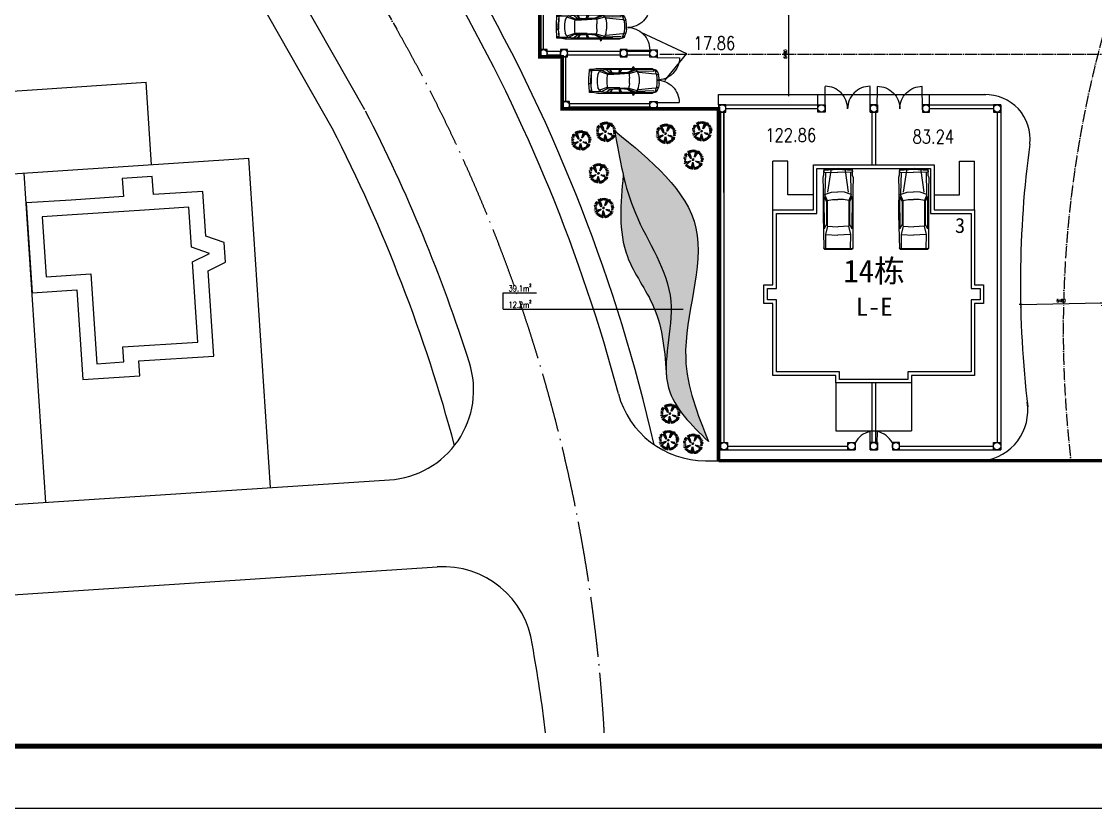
# Model space of a CAD drawing. Extents: x 1035948 to 1665131, y -158296 to 142149.
# Drawn here: x 1345155 to 1431022, y -158296 to -95343 of the extents above; entities that cross this region are included whole.
import ezdxf
from ezdxf.enums import TextEntityAlignment as Align

# ---------------------------------------------------------------- set-up
doc = ezdxf.new("R2010")
doc.units = 0
doc.header["$LTSCALE"] = 200
doc.header["$MEASUREMENT"] = 0
doc.linetypes.add('ACAD_ISO04W100', pattern=[30.5, 24, -3, 0.5, -3])
doc.layers.get('0').update_dxf_attribs({"linetype": 'CONTINUOUS'})
doc.layers.get('DEFPOINTS').update_dxf_attribs({"linetype": 'CONTINUOUS'})
for name, color, linetype in [('CH1', 7, 'CONTINUOUS'), ('CH3', 7, 'CONTINUOUS'), ('DL', 21, 'CONTINUOUS'), ('GHJZ', 7, 'CONTINUOUS'), ('LH', 62, 'CONTINUOUS'), ('LMLK', 123, 'CONTINUOUS'), ('PUB_TEXT', 7, 'CONTINUOUS'), ('TXT', 3, 'CONTINUOUS'), ('WINDOW', 2, 'CONTINUOUS'), ('WLL1', 7, 'CONTINUOUS'), ('X1', 3, 'CONTINUOUS'), ('ZXX', 6, 'ACAD_ISO04W100'), ('枸骨球', 7, 'CONTINUOUS'), ('紫鹃', 7, 'CONTINUOUS'), ('蜀桧柏', 7, 'CONTINUOUS'), ('铺地材料线', 5, 'CONTINUOUS'), ('院子', 140, 'CONTINUOUS')]:
    doc.layers.add(name, color=color, linetype=linetype)
doc.styles.add('_HZTXT', font='txt.shx', dxfattribs={"width": 0.8, "bigfont": 'hztxt.shx'})
doc.styles.add('DIM', font='txt')
doc.styles.add('DIM_FONT', font='SIMPLEX.shx', dxfattribs={"width": 0.8})
doc.styles.add('H1', font='SimSun.ttf')
doc.dimstyles.new('DIMN80', dxfattribs={"dimscale": 0.8, "dimtxt": 300, "dimasz": 1, "dimexe": 250, "dimexo": 300, "dimgap": 150, "dimtad": 1, "dimdec": 0, "dimzin": 0, "dimdsep": 46, "dimtxsty": 'DIM_FONT', "dimblk": '_DIMX', "dimcen": 0.09, "dimclrt": 7, "dimadec": 0, "dimazin": 0, "dimtfac": 1, "dimtdec": 0, "dimtix": 1, "dimtmove": 2, "dimatfit": 3, "dimldrblk": '_DIMX', "dimfxl": 0, "dimtolj": 1, "dimtzin": 0, "dimarcsym": 0})

# ---------------------------------------------------------------- blocks, each defined once
blk = doc.blocks.new('ZW11')
at = {"layer": '枸骨球', "color": 85, "linetype": 'Continuous'}
for points in [[(-1997, 327), (-1540, 199), (-1540, 171), (-1567, 171), (-1567, 144), (-1595, 144), (-1997, 327)], [(-1906, 656), (-1540, 537), (-1540, 473), (-1933, 537), (-1933, 601), (-1906, 656)], [(-1869, 995), (-1448, 812), (-1448, 720), (-1869, 995)], [(-1686, 1297), (-1320, 931), (-1384, 967), (-1723, 1178), (-1686, 1297)], [(-1567, 1452), (-1229, 1178), (-1229, 1150), (-1293, 1150), (-1567, 1452)], [(-1137, 1845), (-826, 1553), (-588, 1132), (-433, 675), (-378, 235), (-469, 235), (-826, 848), (-1146, 1333), (-991, 1242), (-799, 1059), (-625, 848), (-561, 693), (-533, 693), (-817, 1278), (-1137, 1845)], [(-954, 1937), (-625, 1544), (-680, 1571), (-991, 1909), (-954, 1937)], [(-652, 2065), (-588, 2065), (-442, 1608), (-497, 1635), (-652, 2065)], [(-351, 2120), (-222, 1699), (-286, 1699), (-286, 1727), (-314, 1727), (-351, 2120)], [(-131, 2184), (-76, 1727), (-76, 1699), (-104, 1699), (-131, 2184)], [(107, 263), (171, -48), (107, -167), (-58, -167), (-122, -76), (-85, 62), (6, 181), (107, 235), (107, 263)], [(52, 144), (52, 107), (-76, -167), (-76, -194), (52, -48), (52, 144)], [(143, 2184), (235, 2120), (263, 1727), (171, 1727), (143, 2184)], [(747, 2065), (775, 1781), (720, 1480), (555, 931), (537, 876), (720, 1086), (747, 1086), (381, 565), (354, 565), (354, 601), (327, 601), (546, 1315), (747, 2065)], [(418, 2184), (509, 1699), (445, 1699), (418, 2184)], [(1086, 1974), (1113, 1727), (1012, 1507), (875, 1297), (811, 1086), (747, 1086), (747, 1113), (958, 1525), (1086, 1974)], [(1333, 1882), (1424, 1882), (1241, 1388), (1150, 1388), (1177, 1480), (1333, 1882)], [(1543, 1662), (1607, 1571), (1360, 1297), (1360, 1269), (1296, 1269), (1296, 1360), (1543, 1662)], [(1790, 1388), (1845, 1297), (1543, 1059), (1543, 1086), (1516, 1086), (1543, 1150), (1790, 1388)], [(2028, 1113), (2064, 1022), (1699, 812), (1699, 903), (2028, 1113)], [(2119, 720), (2211, 720), (2211, 629), (1790, 537), (1790, 629), (2119, 720)], [(2001, 382), (2275, 354), (2275, 290), (2183, 290), (1881, 235), (1845, 263), (1817, 290), (1845, 354), (2001, 382)], [(1881, 144), (2275, 144), (2275, 53), (1881, 16), (1881, 53), (1845, 107), (1881, 144)], [(-1960, -39), (-1567, -76), (-1540, -76), (-1540, -130), (-1960, -39)], [(-1631, -350), (-1540, -350), (-1540, -441), (-1960, -496), (-1960, -441), (-1933, -441), (-1631, -377), (-1631, -350)], [(-469, -222), (-689, -496), (-1064, -798), (-1411, -1082), (-1521, -1210), (-1567, -1320), (-1595, -1292), (-1631, -1292), (-1595, -1228), (-680, -405), (-652, -377), (-1229, -570), (-1759, -881), (-1842, -899), (-1869, -899), (-1842, -835), (-1311, -496), (-1000, -368), (-716, -314), (-469, -222)], [(-1265, -1173), (-1229, -1265), (-1540, -1411), (-1503, -1320), (-1265, -1173)], [(-1110, -1228), (-1201, -1594), (-1293, -1594), (-1293, -1539), (-1265, -1539), (-1110, -1228)], [(-927, -1411), (-835, -1411), (-1018, -1750), (-1018, -1777), (-1046, -1750), (-1082, -1750), (-1082, -1722), (-927, -1411)], [(-716, -1503), (-625, -1503), (-744, -1960), (-808, -1960), (-808, -1932), (-835, -1932), (-716, -1503)], [(-469, -1567), (-442, -2051), (-533, -2051), (-533, -2024), (-561, -2024), (-469, -1567)], [(-12, -588), (226, -1430), (354, -1905), (473, -2115), (473, -2179), (445, -2179), (445, -2207), (418, -2207), (418, -2179), (381, -2179), (16, -899), (-12, -899), (-12, -926), (-94, -1219), (-131, -1530), (-131, -2179), (-168, -2179), (-168, -2143), (-250, -1768), (-213, -1356), (-12, -588)], [(564, -314), (994, -405), (1022, -405), (1022, -441), (784, -405), (784, -469), (811, -469), (967, -533), (967, -561), (903, -561), (564, -314)], [(601, -1686), (747, -2115), (720, -2115), (720, -2143), (656, -2143), (601, -1686)], [(839, -1594), (903, -1594), (994, -2051), (930, -2051), (930, -2024), (903, -2024), (839, -1594)], [(967, -561), (2092, -899), (2092, -926), (1488, -816), (1205, -716), (967, -561)], [(1022, -1503), (1241, -1905), (1177, -1868), (1150, -1868), (1022, -1503)], [(1058, -405), (1452, -469), (1452, -496), (1058, -405)], [(1205, -1384), (1479, -1631), (1479, -1686), (1388, -1686), (1205, -1384)], [(1360, -1228), (1699, -1539), (1634, -1539), (1634, -1567), (1607, -1539), (1360, -1228)], [(1452, -1082), (1845, -1292), (1845, -1356), (1424, -1109), (1452, -1082)], [(1543, -926), (1973, -1137), (1973, -1201), (1543, -926)], [(2211, -314), (2092, -387), (1946, -441), (1790, -469), (2211, -314)], [(2183, -103), (2001, -213), (1900, -240), (1845, -222), (1817, -167), (2028, -167), (2183, -103)]]:
    blk.add_lwpolyline(points, dxfattribs=at)
blk = doc.blocks.new('M_F33')
for p, q in [((-2070, 777), (-2082, 701)), ((-1434, 828), (-2070, 777)), ((-1955, 777), (-2070, 777)), ((-1955, 777), (-1955, 701)), ((-1942, 727), (-1955, 765)), ((-1294, 740), (-1942, 727)), ((-1942, 701), (-1942, 727)), ((-1624, 817), (-1625, 817)), ((-1523, 828), (-1624, 817)), ((-1523, 828), (805, 828)), ((-1409, 638), (-1294, 740)), ((-989, 777), (-1294, 740)), ((-861, 523), (-1294, 740)), ((-1078, 828), (-989, 777)), ((-989, 777), (-684, 534)), ((842, 777), (-989, 777)), ((-556, 543), (-722, 777)), ((-531, 543), (-687, 777)), ((-124, 548), (-48, 777)), ((76, 777), (-60, 548)), ((76, 777), (79, 828)), ((448, 571), (842, 777)), ((995, 752), (537, 574)), ((802, 888), (833, 982)), ((807, 802), (802, 888)), ((839, 778), (807, 802)), ((833, 982), (884, 934)), ((842, 777), (870, 820)), ((870, 820), (842, 776)), ((843, 777), (995, 752)), ((872, 776), (843, 777)), ((884, 934), (870, 820)), ((885, 820), (870, 820)), ((885, 820), (872, 776)), ((885, 820), (884, 934)), ((884, 828), (2114, 828)), ((995, 752), (1122, 828)), ((1631, 777), (995, 752)), ((995, 752), (1110, 663)), ((1631, 777), (2165, 752)), ((2088, 828), (2376, 740)), ((2141, 812), (2088, 828)), ((2114, 828), (2141, 812)), ((2376, 740), (2141, 812)), ((2376, 740), (2267, 752)), ((2317, 676), (2267, 752)), ((2427, 676), (2376, 740)), ((-2082, 701), (-2108, 193)), ((-2108, 193), (-1980, 193)), ((-2108, 193), (-2108, -163)), ((-1942, 701), (-2082, 701)), ((-1980, 193), (-1955, 701)), ((-1980, 193), (-1980, -163)), ((-1968, 447), (-1955, 447)), ((-1955, 447), (-1968, 193)), ((-1968, -163), (-1968, 193)), ((-1955, 447), (-1942, 701)), ((-1561, 193), (-1523, 447)), ((-1561, -163), (-1561, 193)), ((-1409, 638), (-1523, 447)), ((-887, 460), (-1409, 638)), ((-912, 193), (-900, 370)), ((-912, -163), (-912, 193)), ((-900, 370), (-887, 460)), ((-861, 523), (-887, 460)), ((-442, 472), (-887, 460)), ((-861, 523), (-442, 548)), ((-656, 536), (-556, 543)), ((-556, 543), (-531, 543)), ((-531, 543), (-442, 548)), ((-442, 548), (-60, 548)), ((-60, 472), (-442, 472)), ((257, 562), (-60, 548)), ((-60, 472), (257, 485)), ((537, 574), (257, 562)), ((448, 571), (257, 562)), ((562, 511), (257, 485)), ((537, 574), (448, 571)), ((537, 574), (562, 511)), ((1110, 663), (562, 511)), ((562, 511), (575, 370)), ((588, 193), (575, 370)), ((588, 193), (588, -163)), ((1110, 663), (1643, 701)), ((1110, 663), (1198, 447)), ((1198, 447), (1237, 193)), ((1200, 586), (2307, 468)), ((1237, -163), (1237, 193)), ((2216, 676), (1643, 701)), ((2427, 676), (2317, 676)), ((2317, 676), (2394, 447)), ((2516, 447), (2394, 447)), ((2419, 193), (2394, 447)), ((2419, -163), (2419, 193)), ((2427, 676), (2516, 447)), ((2567, 193), (2516, 447)), ((2567, 193), (2567, -163)), ((-2108, -163), (-2082, -672)), ((-2082, -672), (-2070, -748)), ((-1942, -672), (-2082, -672)), ((-1955, -672), (-1981, -163)), ((-1955, -418), (-1968, -163)), ((-1968, -418), (-1955, -418)), ((-1942, -672), (-1955, -418)), ((-1955, -672), (-1955, -748)), ((-1955, -736), (-1942, -697)), ((-1942, -672), (-1942, -697)), ((-1942, -697), (-1294, -710)), ((-1523, -418), (-1561, -163)), ((-1523, -418), (-1409, -608)), ((-887, -430), (-1409, -608)), ((-1294, -710), (-1409, -608)), ((-861, -494), (-1294, -710)), ((-1294, -710), (-989, -748)), ((-684, -505), (-989, -748)), ((-900, -341), (-912, -163)), ((-887, -430), (-900, -341)), ((-861, -494), (-887, -430)), ((-887, -430), (-442, -443)), ((-442, -519), (-861, -494)), ((-556, -514), (-722, -748)), ((-531, -514), (-687, -748)), ((-664, -506), (-556, -514)), ((-531, -514), (-556, -514)), ((-531, -514), (-442, -519)), ((-60, -443), (-442, -443)), ((-442, -519), (-60, -519)), ((-124, -519), (-48, -748)), ((257, -456), (-60, -443)), ((257, -532), (-60, -519)), ((-60, -519), (76, -748)), ((562, -481), (257, -456)), ((448, -542), (257, -532)), ((537, -545), (257, -532)), ((448, -542), (842, -748)), ((537, -545), (448, -542)), ((537, -545), (562, -481)), ((537, -545), (995, -723)), ((562, -481), (575, -341)), ((562, -481), (1110, -634)), ((575, -341), (588, -163)), ((1110, -634), (995, -723)), ((1110, -634), (1198, -418)), ((1110, -634), (1643, -672)), ((1198, -418), (1237, -163)), ((1660, -504), (1204, -557)), ((1643, -672), (2216, -646)), ((2311, -429), (1660, -504)), ((2376, -710), (2088, -799)), ((2317, -646), (2267, -723)), ((2267, -723), (2376, -710)), ((2394, -418), (2317, -646)), ((2317, -646), (2427, -646)), ((2376, -710), (2427, -646)), ((2394, -418), (2419, -163)), ((2394, -418), (2516, -418)), ((2427, -646), (2516, -418)), ((2567, -163), (2516, -418)), ((-1434, -799), (-2070, -748)), ((-1955, -748), (-2070, -748)), ((-1523, -799), (-1624, -788)), ((-1523, -799), (-1623, -788)), ((805, -799), (-1523, -799)), ((-1078, -799), (-989, -748)), ((842, -748), (-989, -748)), ((76, -748), (79, -799)), ((807, -772), (802, -858)), ((802, -858), (833, -953)), ((840, -749), (807, -772)), ((884, -905), (833, -953)), ((842, -747), (870, -791)), ((842, -748), (870, -791)), ((995, -723), (843, -748)), ((843, -748), (872, -747)), ((884, -905), (870, -791)), ((870, -791), (885, -791)), ((885, -791), (872, -747)), ((885, -791), (884, -905)), ((2114, -799), (884, -799)), ((1122, -799), (995, -723)), ((1631, -748), (995, -723)), ((2165, -723), (1631, -748)), ((2165, -723), (2267, -723))]:
    blk.add_line(p, q)
at = {"width": 0.8, "flags": 9}
for tag in ['XSIZE', 'YSIZE']:
    blk.add_attdef(tag, (0, 0), '', height=0.5, dxfattribs=at)
blk = doc.blocks.new('_DIMX')
blk.add_line((-150, 0), (150, 0))
at = {"const_width": 50}
blk.add_lwpolyline([(-70, -70), (70, 70)], dxfattribs=at)
blk = doc.blocks.new('*D539')
at = {"layer": 'DEFPOINTS', "color": 0}
for p in [(1405326, -94714), (1405326, -101194), (1406474, -101194)]:
    blk.add_point(p, dxfattribs=at)
at = {"layer": 'WLL1', "color": 0, "lineweight": -2}
for p, q in [((1405566, -94714), (1406674, -94714)), ((1406474, -94715), (1406474, -101193)), ((1405566, -101194), (1406674, -101194))]:
    blk.add_line(p, q, dxfattribs=at)
at = {"layer": 'WLL1', "color": 0, "lineweight": -2, "xscale": 0.8, "yscale": 0.8, "zscale": 0.8}
for p, rotation in [((1406474, -94714), 90), ((1406474, -101194), 270)]:
    blk.add_blockref('_DIMX', p, dxfattribs=dict(at, rotation=rotation))
at = {"layer": 'WLL1', "color": 7, "insert": (1406234, -97954), "char_height": 240, "attachment_point": 5, "rotation": 90, "style": 'DIM_FONT'}
blk.add_mtext('\\A1;6480', dxfattribs=at)
blk = doc.blocks.new('M_A3PTU')
for p, q in [((-0.5, 0), (-0.499, -0.498)), ((0.5, 0), (0.499, -0.498))]:
    blk.add_line(p, q)
for centre, start, end in [((-0.498, -0.001), 269.885, 0.0763), ((0.498, -0.001), 179.9237, 270.115)]:
    blk.add_arc(centre, 0.498, start, end)
blk = doc.blocks.new('*D540')
at = {"layer": 'DEFPOINTS', "color": 0}
for p in [(1425035, -117975), (1431514, -117846), (1431514, -117846)]:
    blk.add_point(p, dxfattribs=at)
at = {"layer": 'WLL1', "color": 0, "lineweight": -2}
for p, q in [((1425036, -117975), (1431513, -117846)), ((1425040, -118215), (1425039, -118175)), ((1431519, -118086), (1431518, -118046))]:
    blk.add_line(p, q, dxfattribs=at)
at = {"layer": 'WLL1', "color": 0, "lineweight": -2, "xscale": 0.8, "yscale": 0.8, "zscale": 0.8}
for p, rotation in [((1425035, -117975), 181.1434374870527), ((1431514, -117846), 1.143437487052672)]:
    blk.add_blockref('_DIMX', p, dxfattribs=dict(at, rotation=rotation))
at = {"layer": 'WLL1', "color": 7, "insert": (1428270, -117670), "char_height": 240, "attachment_point": 5, "rotation": 1.14344, "style": 'DIM_FONT'}
blk.add_mtext('\\A1;6480', dxfattribs=at)
blk = doc.blocks.new('M_F31')
for p, q in [((17, 943), (-81, -40)), ((62, 933), (0, 0)), ((17, 943), (167, 969)), ((62, 933), (397, 951)), ((167, 969), (187, 944)), ((209, 942), (187, -4)), ((205, 831), (1645, 862)), ((397, 951), (544, 1005)), ((544, 1005), (863, 1010)), ((863, 1010), (1071, 978)), ((1071, 978), (3045, 992)), ((1685, 895), (1534, 426)), ((1685, 895), (2090, 713)), ((1813, 931), (2142, 758)), ((1813, 931), (3975, 914)), ((2142, 758), (3656, 758)), ((3045, 992), (5289, 933)), ((3656, 758), (3975, 914)), ((3800, 698), (4344, 832)), ((4344, 832), (4396, -6)), ((4344, 832), (5286, 817)), ((5291, 884), (5291, -942)), ((5338, 883), (5338, -942)), ((0, 0), (62, -942)), ((80, 469), (1520, 684)), ((1534, 426), (1501, -3)), ((2023, 359), (2010, -4)), ((2090, 713), (2023, 359)), ((2090, 713), (3799, 713)), ((3799, 713), (3842, 9)), ((-81, -40), (17, -952)), ((80, -478), (1520, -693)), ((209, -951), (187, -5)), ((1534, -434), (1501, -5)), ((1676, -877), (1534, -434)), ((2023, -368), (2010, -5)), ((2090, -722), (2023, -368)), ((3799, -722), (3842, -18)), ((3800, -707), (4344, -841)), ((4344, -841), (4396, -3)), ((17, -952), (167, -978)), ((62, -942), (397, -960)), ((167, -978), (187, -953)), ((205, -840), (1645, -871)), ((397, -960), (544, -1014)), ((544, -1014), (863, -1018)), ((863, -1018), (1071, -987)), ((1071, -987), (3045, -1000)), ((1710, -892), (2090, -722)), ((1813, -940), (2142, -767)), ((1813, -940), (3975, -923)), ((2090, -722), (3799, -722)), ((2142, -767), (3656, -767)), ((3045, -1000), (5288, -992)), ((3656, -767), (3975, -923)), ((4344, -841), (5286, -826))]:
    blk.add_line(p, q)
for centre, radius, start, end in [((1700, 861), 25, 65.79607, 162.25706), ((5241, 884), 50, 0, 88.50824), ((5288, 883), 50, 0, 88.50824), ((200, -4), 12.5, 178.70043, 181.29957), ((1514, -4), 12.5, 175.58552, 184.41448), ((2022, -4), 12.5, 177.99104, 182.00896), ((1700, -870), 25, 197.74294, 294.20393), ((1828, -904), 12.5, 116.93818, 269.53004), ((5241, -942), 50, 270.21416, 0), ((5288, -942), 50, 270.21416, 360)]:
    blk.add_arc(centre, radius, start, end)
at = {"linetype": 'Continuous', "style": 'DIM', "flags": 9}
for tag in ['XSIZE', 'YSIZE']:
    blk.add_attdef(tag, (0, 0), '', height=0.5, dxfattribs=at)

msp = doc.modelspace()

# ---------------------------------------------------------------- hatches: boundary and pattern name
at = {"layer": '紫鹃', "ltscale": 20}
h = msp.add_hatch(dxfattribs=at)
h.set_pattern_fill('HEX', color=41, scale=720, style=0)
h.set_pattern_definition([(0, (782136.68, -56674.83), (0, 155.884573), [90, -180]), (120, (782136.68, -56674.83), (-135, -77.942286), [90, -180]), (60, (782226.68, -56674.83), (-135, 77.942286), [90, -180])])
edge = h.paths.add_edge_path()
edge.add_spline(control_points=[(1400085.13165, -128948.5806), (1399214.0457, -126770.36135), (1397026.96162, -121301.38483), (1401393.11278, -111293.10079), (1395491.30497, -106469.34069), (1392587.18853, -104095.70171)], knot_values=[0, 0, 0, 0, 5763.5274615782, 14470.809793564, 22906.2885575091, 22906.2885575091, 22906.2885575091, 22906.2885575091], degree=3, periodic=0)
edge.add_spline(control_points=[(1392587.18853, -104095.70171), (1392967.46028, -106333.7454), (1393773.06851, -111075.05587), (1398331.07567, -117207.19944), (1395552.03085, -124531.76885), (1398710.22683, -127608.94665), (1400085.13165, -128948.5806)], knot_values=[0, 0, 0, 0, 5651.2213446237, 11972.1500976007, 17760.9791508384, 22224.1252020623, 22224.1252020623, 22224.1252020623, 22224.1252020623], degree=3, periodic=0)
at = {"layer": '蜀桧柏', "ltscale": 20}
h = msp.add_hatch(dxfattribs=at)
h.set_pattern_fill('CROSS', color=60, scale=576, style=0)
h.set_pattern_definition([(0, (782136.68, -56674.83), (144, 144), [72, -216]), (90, (782172.68, -56710.83), (-144, 144), [72, -216])])
edge = h.paths.add_edge_path()
edge.add_spline(control_points=[(1396704.12003, -123475.00004), (1396613.45423, -121641.55695), (1398062.09783, -116845.32841), (1394540.47189, -112107.48682), (1393511.31385, -108664.3179), (1393265.67316, -107628.37444)], knot_values=[2990.305815788, 2990.305815788, 2990.305815788, 2990.305815788, 7731.0211567152, 14051.9499096922, 16712.8654385279, 16712.8654385279, 16712.8654385279, 16712.8654385279], degree=3, periodic=0)
edge.add_spline(control_points=[(1393265.67316, -107628.37444), (1393054.79356, -109891.32249), (1392697.30847, -113727.49354), (1396272.1657, -118280.41787), (1396570.47497, -121639.24933), (1396704.12003, -123475.00004)], knot_values=[0, 0, 0, 0, 5438.6143311978, 9219.5907156727, 13725.7959696081, 13725.7959696081, 13725.7959696081, 13725.7959696081], degree=3, periodic=0)

# ---------------------------------------------------------------- linework, layer by layer
at = {"color": 7, "linetype": 'ByBlock'}
for p, q in [((1394672.83791, -96198.32815), (1398327.5613, -97914.51062)), ((1398327.5613, -97914.51062), (1396572.20891, -100057.48033))]:
    msp.add_line(p, q, dxfattribs=at)
for p, q in [((1383652.36318, -117046.19837, 27056.10778), (1386318.01639, -117046.19837, 27056.10778)), ((1383652.36318, -118354.83833, 27056.10778), (1383652.36318, -117046.19837, 27056.10778)), ((1383652.36318, -118354.83833, 27056.10778), (1386318.01639, -118354.83833, 27056.10778))]:
    msp.add_line(p, q)
msp.add_lwpolyline([(1262027.16905, 133703.72674), (1536194.78498, 133703.72674), (1536194.78498, -153296.27326), (1262027.16905, -153296.27326)], close=True)
for points in [[(1392587.18853, -104095.70171, -27056.10778), (1394233.07815, -110674.40395, -27056.10778), (1397067.66678, -117709.96146, -27056.10778), (1396884.79052, -124654.1487, -27056.10778), (1400085.13165, -128948.5806, -27056.10778)], [(1392587.18853, -104095.70171, -27056.10778), (1399079.3089, -111862.22525, -27056.10778), (1398256.36577, -122278.50611, -27056.10778), (1400085.13165, -128948.5806, -27056.10778)], [(1392587.18853, -104095.70171, -27056.10778), (1394233.07815, -110674.40395, -27056.10778), (1397067.66678, -117709.96146, -27056.10778), (1396884.79052, -124654.1487, -27056.10778), (1400085.13165, -128948.5806, -27056.10778)], [(1392587.18853, -104095.70171, -27056.10778), (1399079.3089, -111862.22525, -27056.10778), (1398256.36577, -122278.50611, -27056.10778), (1400085.13165, -128948.5806, -27056.10778)], [(1393265.67316, -107628.37444, -27056.10778), (1393593.00791, -114146.49757, -27056.10778), (1395696.09153, -118166.81671, -27056.10778), (1396725.91167, -123776.74121, -27056.10778)], [(1393265.67316, -107628.37444, -27056.10778), (1393593.00791, -114146.49757, -27056.10778), (1395696.09153, -118166.81671, -27056.10778), (1396725.91167, -123776.74121, -27056.10778)]]:
    msp.add_spline(points, degree=3)
at = {"layer": 'CH1'}
for p, q in [((1406426.90889, -106509.89817, -27056.10778), (1405226.90889, -106509.89817, -27056.10778)), ((1405226.90889, -110409.89817, -27056.10778), (1405226.90889, -106509.89817, -27056.10778)), ((1406426.90889, -109202.69817, -27056.10778), (1406426.90889, -106509.89817, -27056.10778)), ((1420154.90889, -106509.89817, -27056.10778), (1421354.90889, -106509.89817, -27056.10778)), ((1420154.90889, -109202.69817, -27056.10778), (1420154.90889, -106509.89817, -27056.10778)), ((1421354.90889, -110409.89817, -27056.10778), (1421354.90889, -106509.89817, -27056.10778)), ((1406426.90889, -109202.69817, -27056.10778), (1406434.10889, -109209.89817, -27056.10778)), ((1408466.90889, -109209.89817, -27056.10778), (1406434.10889, -109209.89817, -27056.10778)), ((1418114.90889, -109209.89817, -27056.10778), (1420147.70889, -109209.89817, -27056.10778)), ((1420154.90889, -109202.69817, -27056.10778), (1420147.70889, -109209.89817, -27056.10778)), ((1410266.90889, -124257.89817, -27056.10778), (1410266.90889, -128073.89817, -27056.10778)), ((1416314.90889, -124257.89817, -27056.10778), (1416314.90889, -128073.89817, -27056.10778)), ((1410266.90889, -128073.89817, -27056.10778), (1416314.90889, -128073.89817, -27056.10778)), ((1421889.30999, -130473.89817), (1422050.90889, -130473.89817))]:
    msp.add_line(p, q, dxfattribs=at)
msp.add_lwpolyline([(1262027.16905, 133703.72674), (1536194.78498, 133703.72674), (1536194.78498, -153296.27326), (1262027.16905, -153296.27326)], close=True, dxfattribs=at)
at = {"layer": 'CH3'}
for p, q in [((1386602.91474, -94041.89817, 27056.10778), (1386602.91474, -98169.89817)), ((1386602.91474, -98169.89817), (1388379.59678, -98169.89817, 2394.27599)), ((1388379.59678, -98169.89817, 2394.27599), (1388379.59678, -102326.37434)), ((1388379.59678, -102326.37434), (1400882.90889, -102326.37434)), ((1400882.90889, -102326.37434), (1400882.90889, -130473.89817))]:
    msp.add_line(p, q, dxfattribs=at)
at = {"layer": 'CH3', "const_width": 288, "elevation": -18083.76634}
msp.add_lwpolyline([(1357181.6495, -27904.98279), (1368506.90889, -27904.98279), (1368506.90889, -58497.89817), (1376786.78261, -58497.89817), (1376786.78261, -63009.89817), (1385426.90889, -63009.89817), (1385426.90889, -94041.89817), (1386602.91474, -94041.89817), (1386602.91474, -98169.89817), (1388379.59678, -98169.89817), (1388379.59678, -102326.37434), (1400882.90889, -102326.37434), (1400882.90889, -130473.89817)], dxfattribs=at)
at = {"layer": 'DL'}
for p, q in [((1369998.10937, -103882.51701), (1340506.41709, -52057.31628)), ((1372605.49403, -102398.7565), (1343773.53151, -51732.88659)), ((1262027.16905, -106312.79371), (1355117.78853, -100210.8284)), ((1355549.48326, -106796.69506), (1355117.78853, -100210.8284)), ((1400882.90889, -101193.89817), (1402611.62695, -101193.89817)), ((1400882.90889, -102009.89817), (1400882.90889, -101193.89817)), ((1402611.62695, -101193.89817), (1408827.76176, -101193.89817)), ((1408827.76176, -101193.89817), (1422253.16145, -101193.89817)), ((1408827.76176, -102009.89817), (1408827.76176, -101193.89817)), ((1417754.05602, -102009.89817), (1417754.05602, -101193.89817)), ((1395962.91985, -102297.874), (1400882.90889, -102297.874)), ((1262027.16905, -112926.95738), (1363332.78022, -106286.51038)), ((1365059.55915, -132629.97701), (1363332.78022, -106286.51038)), ((1347098.10462, -133807.32628), (1345371.3257, -107463.85964)), ((1399833.55191, -130473.89817), (1402611.62695, -130473.89817)), ((1404051.62695, -130473.89817), (1410266.90889, -130473.89817)), ((1416314.90889, -130473.89817), (1418450.90889, -130473.89817)), ((1262027.16905, -139383.61206), (1374577.99922, -132006.05603)), ((1262027.16905, -146599.06334), (1378393.377, -138971.41441))]:
    msp.add_line(p, q, dxfattribs=at)
for centre, radius, start, end in [((1263556.30453, -159461.0761), 135600, 12.89772851, 29.6425094756), ((1263556.30453, -159461.0761), 133800, 14.871178951, 29.6425094756), ((1422237.31265, -104741.76473), 3549.31926, 353.495185984, 91.6393363398), ((1256277.74246, -162293.18456), 130844.15486, 17.6415416988, 27.1865818722), ((1256277.74246, -162293.18456), 127844.15486, 14.9762324221, 27.1865818722), ((1508910.75651, -116300.8662), 83892.18177, 172.3574620184, 186.7531340014), ((1374107.05951, -124821.47422), 7200, 273.7502964661, 17.6415416988), ((1399833.55191, -123273.89817), 7200, 194.8711789508, 270), ((1399833.55191, -123273.89817), 7200, 194.8711789508, 270), ((1421557.47389, -126450.87222), 4053.17356, 276.9925570595, 9.2236957418), ((1378864.3167, -146155.99622), 7200, 7.4992463857, 93.7502964661), ((1260165.09532, -167777.70909), 127844.15486, 6.9827276326, 10.1645556636)]:
    msp.add_arc(centre, radius, start, end, dxfattribs=at)
at = {"layer": 'GHJZ'}
for p, q in [((1355612.27522, -107754.6393), (1353217.41462, -107911.6192)), ((1353217.41462, -107911.6192), (1353311.60256, -109348.53556)), ((1355706.46317, -109191.55566), (1355612.27522, -107754.6393)), ((1359657.98316, -108932.53882), (1355706.46317, -109191.55566)), ((1359893.45301, -112524.82973), (1359657.98316, -108932.53882)), ((1349120.59651, -109623.25039), (1345528.3056, -109858.72024)), ((1345528.3056, -109858.72024), (1345999.24531, -117043.30205)), ((1353311.60256, -109348.53556), (1349120.59651, -109623.25039)), ((1354587.52281, -110467.47591), (1349199.08646, -110820.68069)), ((1358539.04281, -110208.45908), (1354587.52281, -110467.47591)), ((1354587.52281, -110467.47591), (1354587.52281, -110467.47591)), ((1358748.34935, -113401.60655), (1358539.04281, -110208.45908)), ((1349199.08646, -110820.68069), (1346804.22585, -110977.6606)), ((1346804.22585, -110977.6606), (1347118.18566, -115767.3818)), ((1361369.61435, -113029.35694), (1359893.45301, -112524.82973)), ((1361471.65129, -114586.01633), (1361369.61435, -113029.35694)), ((1360175.30531, -113889.31618), (1358748.34935, -113401.60655)), ((1358824.22297, -114559.12251), (1360175.30531, -113889.31618)), ((1359245.45237, -120985.33179), (1358824.22297, -114559.12251)), ((1360073.9799, -115278.91942), (1361471.65129, -114586.01633)), ((1347118.18566, -115767.3818), (1350710.47656, -115531.91195)), ((1350710.47656, -115531.91195), (1351181.41627, -122716.49376)), ((1360521.37262, -122104.27214), (1360073.9799, -115278.91942)), ((1345999.24531, -117043.30205), (1349591.53621, -116807.8322)), ((1349591.53621, -116807.8322), (1350062.47592, -123992.41401)), ((1353258.30086, -121377.78155), (1359245.45237, -120985.33179)), ((1353336.79081, -122575.21185), (1353258.30086, -121377.78155)), ((1351181.41627, -122716.49376), (1353336.79081, -122575.21185)), ((1354534.22111, -122496.7219), (1360521.37262, -122104.27214)), ((1354612.71106, -123694.1522), (1354534.22111, -122496.7219)), ((1350062.47592, -123992.41401), (1354612.71106, -123694.1522))]:
    msp.add_line(p, q, dxfattribs=at)
at = {"layer": 'LH'}
for points in [[(1387178.91474, -98169.89817), (1387178.91474, -97593.89817), (1386602.91474, -97593.89817), (1386602.91474, -98169.89817)], [(1387178.91474, -98169.89817), (1387178.91474, -97593.89817), (1386602.91474, -97593.89817), (1386602.91474, -98169.89817)], [(1388811.59678, -98169.89817), (1388811.59678, -97593.89817), (1388235.59678, -97593.89817), (1388235.59678, -98169.89817)], [(1388811.59678, -98169.89817), (1388811.59678, -97593.89817), (1388235.59678, -97593.89817), (1388235.59678, -98169.89817)], [(1393586.91474, -98169.88161), (1393586.91474, -97593.88161), (1393010.91474, -97593.88161), (1393010.91474, -98169.88161)], [(1393586.91474, -98169.88161), (1393586.91474, -97593.88161), (1393010.91474, -97593.88161), (1393010.91474, -98169.88161)], [(1395387.58686, -98198.37583), (1395387.58686, -97622.37583), (1395963.58686, -97622.37583), (1395963.58686, -98198.37583)], [(1388955.59712, -102326.37434), (1388955.59712, -101750.37434), (1388379.59712, -101750.37434), (1388379.59712, -102326.37434)], [(1388955.59712, -102326.37434), (1388955.59712, -101750.37434), (1388379.59712, -101750.37434), (1388379.59712, -102326.37434)], [(1395387.59712, -102326.37434), (1395387.59712, -101750.37434), (1395963.59712, -101750.37434), (1395963.59712, -102326.37434)], [(1395387.59712, -102326.37434), (1395387.59712, -101750.37434), (1395963.59712, -101750.37434), (1395963.59712, -102326.37434)], [(1400882.90889, -102585.89817), (1401458.90889, -102585.89817), (1401458.90889, -102009.89817), (1400882.90889, -102009.89817)], [(1409403.76176, -102585.89817), (1408827.76176, -102585.89817), (1408827.76176, -102009.89817), (1409403.76176, -102009.89817)], [(1413578.90889, -102009.89817), (1413002.90889, -102009.89817), (1413002.90889, -102585.89817), (1413578.90889, -102585.89817)], [(1413578.90889, -102585.89817), (1413002.90889, -102585.89817), (1413002.90889, -102009.89817), (1413578.90889, -102009.89817)], [(1413578.90889, -102585.89817), (1413002.90889, -102585.89817), (1413002.90889, -102009.89817), (1413578.90889, -102009.89817)], [(1413002.90889, -102585.89817), (1413578.90889, -102585.89817), (1413578.90889, -102009.89817), (1413002.90889, -102009.89817)], [(1413002.90889, -102585.89817), (1413578.90889, -102585.89817), (1413578.90889, -102009.89817), (1413002.90889, -102009.89817)], [(1417178.05602, -102585.89817), (1417754.05602, -102585.89817), (1417754.05602, -102009.89817), (1417178.05602, -102009.89817)], [(1423442.90889, -102009.89817), (1422866.90889, -102009.89817), (1422866.90889, -102585.89817), (1423442.90889, -102585.89817)], [(1401602.90889, -129597.89817), (1401026.90889, -129597.89817), (1401026.90889, -129021.89817), (1401602.90889, -129021.89817)], [(1411226.78261, -129021.89817), (1411802.78261, -129021.89817), (1411802.78261, -129597.89817), (1411226.78261, -129597.89817)], [(1413578.90889, -129597.89817), (1413002.90889, -129597.89817), (1413002.90889, -129021.89817), (1413578.90889, -129021.89817)], [(1413002.90889, -129597.89817), (1413578.90889, -129597.89817), (1413578.90889, -129021.89817), (1413002.90889, -129021.89817)], [(1413578.90889, -129021.89817), (1413002.90889, -129021.89817), (1413002.90889, -129597.89817), (1413578.90889, -129597.89817)], [(1413002.90889, -129021.89817), (1413578.90889, -129021.89817), (1413578.90889, -129597.89817), (1413002.90889, -129597.89817)], [(1413002.90889, -129021.89817), (1413578.90889, -129021.89817), (1413578.90889, -129597.89817), (1413002.90889, -129597.89817)], [(1413578.90889, -129021.89817), (1413002.90889, -129021.89817), (1413002.90889, -129597.89817), (1413578.90889, -129597.89817)], [(1413002.90889, -129021.89817), (1413578.90889, -129021.89817), (1413578.90889, -129597.89817), (1413002.90889, -129597.89817)], [(1413578.90889, -129021.89817), (1413002.90889, -129021.89817), (1413002.90889, -129597.89817), (1413578.90889, -129597.89817)], [(1413578.90889, -129021.89817), (1413002.90889, -129021.89817), (1413002.90889, -129597.89817), (1413578.90889, -129597.89817)], [(1413002.90889, -129021.89817), (1413578.90889, -129021.89817), (1413578.90889, -129597.89817), (1413002.90889, -129597.89817)], [(1415355.03517, -129021.89817), (1414779.03517, -129021.89817), (1414779.03517, -129597.89817), (1415355.03517, -129597.89817)], [(1423442.90889, -129597.89817), (1422866.90889, -129597.89817), (1422866.90889, -129021.89817), (1423442.90889, -129021.89817)]]:
    msp.add_lwpolyline(points, close=True, dxfattribs=at)
msp.add_lwpolyline([(1395387.58686, -97766.37583), (1395387.58686, -97622.37583), (1395963.58686, -97622.37583), (1395963.58686, -98198.37583), (1395387.58686, -98198.37583), (1395387.58686, -97910.37583)], dxfattribs=at)
for centre in [(1386890.91474, -97881.89817), (1386890.91474, -97881.89817), (1388523.59678, -97881.89817), (1393298.91474, -97881.88161), (1393298.91474, -97881.88161), (1395675.58686, -97910.37583), (1388667.59712, -102038.37434), (1388667.59712, -102038.37434), (1395675.59712, -102038.37434), (1395675.59712, -102038.37434), (1401170.90889, -102297.89817), (1409115.76176, -102297.89817), (1413290.90889, -102297.89817), (1413290.90889, -102297.89817), (1413290.90889, -102297.89817), (1413290.90889, -102297.89817), (1413290.90889, -102297.89817), (1417466.05602, -102297.89817), (1423154.90889, -102297.89817), (1401314.90889, -129309.89817), (1411514.78261, -129309.89817), (1413290.90889, -129309.89817), (1413290.90889, -129309.89817), (1413290.90889, -129309.89817), (1413290.90889, -129309.89817), (1413290.90889, -129309.89817), (1413290.90889, -129309.89817), (1413290.90889, -129309.89817), (1413290.90889, -129309.89817), (1413290.90889, -129309.89817), (1413290.90889, -129309.89817), (1415067.03517, -129309.89817), (1423154.90889, -129309.89817)]:
    msp.add_circle(centre, 288, dxfattribs=at)
msp.add_arc((1388523.59678, -97881.89817), 288, 239.9999986611, 179.9999999983, dxfattribs=at)
at = {"layer": 'LMLK', "elevation": -27056.10778}
for points in [[(1405226.90889, -117897.89817), (1404506.90889, -117897.89817), (1404506.90889, -116409.89817), (1405226.90889, -116409.89817), (1405226.90889, -110409.89817), (1408466.90889, -110409.89817), (1408466.90889, -106809.89817), (1418114.90889, -106809.89817), (1418114.90889, -110409.89817), (1421354.90889, -110409.89817), (1421354.90889, -116409.89817), (1422074.90889, -116409.89817), (1422074.90889, -117897.89817), (1421354.90889, -117897.89817), (1421354.90889, -123657.89817), (1416314.90889, -123657.89817), (1416314.90889, -124257.89817), (1410266.90889, -124257.89817), (1410266.90889, -123657.89817), (1405226.90889, -123657.89817)], [(1405514.90889, -117609.89817), (1404794.90889, -117609.89817), (1404794.90889, -116697.89817), (1405514.90889, -116697.89817), (1405514.90889, -110697.89817), (1408754.90889, -110697.89817), (1408754.90889, -107097.89817), (1417826.90889, -107097.89817), (1417826.90889, -110697.89817), (1421066.90889, -110697.89817), (1421066.90889, -116697.89817), (1421786.90889, -116697.89817), (1421786.90889, -117609.89817), (1421066.90889, -117609.89817), (1421066.90889, -123369.89817), (1416026.90889, -123369.89817), (1416026.90889, -123969.89817), (1410554.90889, -123969.89817), (1410554.90889, -123369.89817), (1405514.90889, -123369.89817)]]:
    msp.add_lwpolyline(points, close=True, dxfattribs=at)
at = {"layer": 'PUB_TEXT'}
msp.add_line((1383652.36318, -118354.83833, 27056.10778), (1398057.24461, -118354.83833, 27056.10778), dxfattribs=at)
at = {"layer": 'TXT', "ltscale": 20, "const_width": 288, "elevation": -18083.76634}
msp.add_lwpolyline([(1400882.90889, -130473.89817), (1434938.01256, -130473.89817)], dxfattribs=at)
at = {"layer": 'WINDOW'}
for p, q in [((1413001.64604, -129048.837, -0.05647), (1412998.9904, -128152.09777, -0.05647)), ((1413577.64605, -129048.837, -0.05647), (1413580.30169, -128152.09777, -0.05647))]:
    msp.add_line(p, q, dxfattribs=at)
for centre, start, end in [((1413319.17139, -129827.55244, -0.05647), 100.8188373982, 152.8373899697), ((1413260.1207, -129827.55244, -0.05647), 27.1626100303, 79.1811626018)]:
    msp.add_arc(centre, 1705.77379, start, end, dxfattribs=at)
at = {"layer": 'X1'}
msp.add_lwpolyline([(1244631.48832, 138703.72674), (1665131.48832, 138703.72674), (1665131.48832, -158296.27326), (1244631.48832, -158296.27326)], close=True, dxfattribs=at)
at = {"layer": 'X1', "const_width": 400}
msp.add_lwpolyline([(1257131.48832, 133703.72674), (1257131.48832, -153296.27326), (1660131.48832, -153296.27326), (1660131.48832, 133703.72674), (1257131.48832, 133703.72674)], dxfattribs=at)
at = {"layer": 'ZXX', "ltscale": 0.2}
for p, q in [((1262027.16905, 102836.67539), (1375152.36795, -95956.12646)), ((1396202.78261, -97953.89817), (1469135.78294, -97953.89817))]:
    msp.add_line(p, q, dxfattribs=at)
msp.add_arc((1517680.85303, -120026.51086), 89238.63689, 130.2594920731, 186.7231762154, dxfattribs=at)
at = {"layer": 'ZXX'}
msp.add_arc((1263556.30453, -159461.0761), 128400, 3.2258843376, 29.6425094756, dxfattribs=at)
msp.add_arc((1263556.30453, -159461.0761), 128400, 3.2258843376, 29.6425094756, dxfattribs=at)
at = {"layer": '铺地材料线'}
msp.add_line((1402618.82695, -130473.89817), (1528442.90889, -130473.89817, -27056.10778), dxfattribs=at)
at = {"layer": '院子'}
for p, q in [((1386602.91474, -98025.89817, 27056.10778), (1386602.91474, -94041.89817, 27056.10778)), ((1386890.91474, -97593.89817), (1386890.91474, -94041.89817, 27056.10778)), ((1388235.59678, -97737.89545), (1387178.914, -97737.89817)), ((1388235.59675, -97733.70543, -2588.08461), (1388235.59675, -97733.68126, -2588.22802)), ((1393010.91474, -97737.88161), (1388810.91951, -97737.89242)), ((1395386.90958, -97737.87549), (1393586.91474, -97737.88012)), ((1388235.59678, -98025.89545), (1387178.91474, -98025.89817)), ((1388379.59712, -102326.37434, 27056.10778), (1388379.59678, -98169.89817, 2394.27599)), ((1388667.59712, -101750.37434, 27056.10778), (1388667.59579, -98169.89817, 2740.44049)), ((1393010.91474, -98025.88161), (1388810.91951, -98025.89242)), ((1395386.91985, -98025.87549), (1393586.91474, -98025.88012)), ((1388955.59712, -101894.37434), (1395387.59712, -101894.37434)), ((1388955.59712, -101894.37434), (1395387.59712, -101894.37434)), ((1400882.90889, -102009.89817), (1409403.76176, -102009.89817)), ((1413002.90889, -102009.89817), (1413578.90889, -102009.89817)), ((1417178.05602, -102009.89817), (1423442.90889, -102009.89817)), ((1423442.90889, -102009.89817), (1423442.90889, -129417.89817)), ((1388955.59712, -102182.37434), (1395387.59712, -102182.37434)), ((1401026.90889, -109017.89817), (1401026.90889, -102585.89817)), ((1401026.90889, -102585.89817), (1401026.90889, -109017.89817)), ((1401314.90889, -109017.89817), (1401314.90889, -102585.89817)), ((1401314.90889, -102585.89817), (1401314.90889, -109017.89817)), ((1401458.90889, -102297.89817), (1407890.90889, -102297.89817)), ((1407890.90889, -102297.89817), (1408827.76176, -102297.89817)), ((1413146.90889, -102585.89817), (1413146.90889, -106809.89817)), ((1413434.90889, -102585.89817), (1413434.90889, -106809.89817)), ((1417754.05602, -102297.89817), (1418114.90889, -102297.89817)), ((1418114.90889, -102297.89817), (1422866.90889, -102297.89817)), ((1423154.90889, -102585.89817), (1423154.90889, -129021.89817)), ((1401026.90889, -109017.89817), (1401026.90889, -129417.89817)), ((1401314.90889, -109017.89817), (1401314.90889, -129021.89817)), ((1413146.90889, -124257.89817), (1413146.90889, -129021.89817)), ((1413434.90889, -124257.89817), (1413434.90889, -129021.89817)), ((1401026.90889, -129597.89817), (1411802.78261, -129597.89817)), ((1401602.90889, -129309.89817), (1409690.90889, -129309.89817)), ((1409690.90889, -129309.89817), (1411226.78261, -129309.89817)), ((1414779.03517, -129597.89817), (1423442.90889, -129597.89817)), ((1415355.03517, -129309.89817), (1416890.90889, -129309.89817)), ((1416890.90889, -129309.89817), (1422866.90889, -129309.89817))]:
    msp.add_line(p, q, dxfattribs=at)

# ---------------------------------------------------------------- block references
at = {"yscale": 1.200000000000728, "zscale": 1.2}
for name, p, xscale, rotation in [('M_F33', (1390450.85353, -95739.73533, 81168.32333), -1.199999999953434, 180.0000000003474), ('M_F33', (1393055.44994, -100084.48411, 81168.32333), -1.199999999953434, 180.0000000003474), ('M_F31', (1410426.6339, -107162.95813), -1.200000000000728, 90), ('M_F31', (1416474.10286, -107162.95813, -27056.10778), -1.200000000000728, 90)]:
    msp.add_blockref(name, p, dxfattribs=dict(at, xscale=xscale, rotation=rotation))
at = {"layer": 'WINDOW', "yscale": 3600, "zscale": 3600}
for p, xscale, rotation in [((1393596.31272, -95820.852, -0.05647), -3600.000000000001, 89.66065352977918), ((1395951.66319, -100025.28308, -0.05647), -3600.000000000001, 89.66065352977918), ((1411201.64604, -102324.837, -0.05647), 3600, 180.0000000046376), ((1415377.64604, -102324.837, -0.05647), -3600, 179.9999999953624)]:
    msp.add_blockref('M_A3PTU', p, dxfattribs=dict(at, xscale=xscale, rotation=rotation))
at = {"layer": '枸骨球', "ltscale": 20, "xscale": 0.3600000001024455, "yscale": 0.3600000000005821, "zscale": 0.36}
for p in [(1391835.71946, -104162.89524, -27056.10778), (1396634.69603, -104325.4529, -27056.10778), (1399522.21525, -104122.25583, -27056.10778), (1389842.92251, -104853.76332, -27056.10778), (1398830.83864, -106398.05715, -27056.10778), (1391266.3489, -107495.3174, -27056.10778), (1391673.04023, -110258.78972, -27056.10778), (1396980.33893, -126711.75926, -27056.10778), (1396856.61829, -128838.41977), (1398809.08127, -129121.79957, -27056.10778)]:
    msp.add_blockref('ZW11', p, dxfattribs=at)

# ---------------------------------------------------------------- texts
at = {"style": 'H1'}
for s, height, p in [('3', 1200, (1420191.42968, -111667.81935, -27056.10778)), ('14栋', 1800, (1413314.39927, -115252.36415, -27056.10778)), ('L-E', 1440, (1413328.32171, -118163.12675, -27056.10778))]:
    msp.add_text(s, height=height, rotation=0.0000000017, dxfattribs=at).set_placement(p, align=Align.MIDDLE)
at = {"color": 7, "linetype": 'ByBlock', "char_height": 1080, "attachment_point": 5, "style": 'DIM_FONT'}
for s, insert in [('17.86', (1400551.18291, -97075.22957)), ('122.86', (1406654.57578, -104435.66983)), ('83.24', (1418055.24926, -104550.67724))]:
    msp.add_mtext(s, dxfattribs=dict(at, insert=insert))
at = {"layer": 'PUB_TEXT', "style": '_HZTXT', "width": 0.8}
for s, height, p in [('39.1m ', 486, (1384094.1097, -116938.26781, 27056.10778)), ('2', 243, (1385740.1873, -116574.26896, 27056.10778)), ('12.2m ', 486, (1384094.1097, -118246.90778, 27056.10778)), ('2', 243, (1385740.1873, -117882.90892, 27056.10778))]:
    msp.add_text(s, height=height, dxfattribs=at).set_placement(p)

# ---------------------------------------------------------------- dimensions: what is measured, and where the dimension line sits
at = {"layer": 'WLL1'}
for p1, p2, distance, picture, middle in [((1405325.54513, -94713.89817), (1405325.54513, -101193.89817), 1148.3249, '*D539', (1406233.87003, -97953.89817)), ((1425035.28014, -117974.97028), (1431513.98978, -117845.65913), 0, '*D540', (1428269.84565, -117670.3625))]:
    dim = msp.add_aligned_dim(p1=p1, p2=p2, distance=distance, dimstyle='DIMN80', dxfattribs=at)
    dim.commit()
    dim.dimension.update_dxf_attribs({"geometry": picture, "text_midpoint": middle})

doc.saveas('drawing.dxf')
